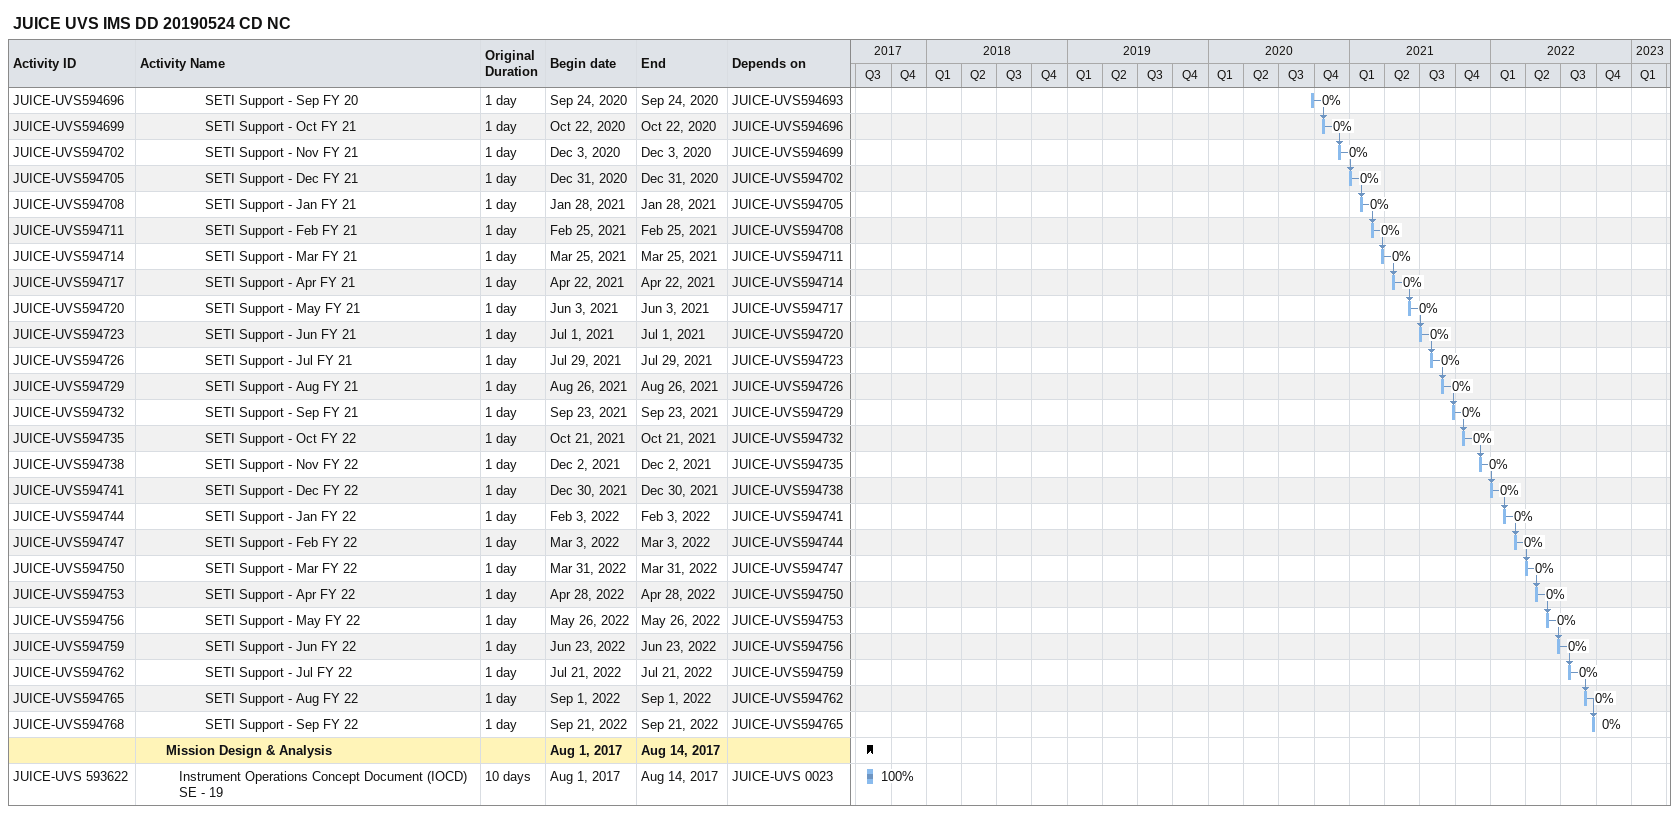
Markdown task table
JUICE UVS IMS DD 20190524 CD NC

| ID | Level | Task | Original duration | Start | Finish | Predecessors | % complete |
|---|---|---|---|---|---|---|---|
| JUICE-UVS594696 | 6 | SETI Support - Sep FY 20 | 1d | 2020-09-24 | 2020-09-24 | JUICE-UVS594693 | 0 |
| JUICE-UVS594699 | 6 | SETI Support - Oct FY 21 | 1d | 2020-10-22 | 2020-10-22 | JUICE-UVS594696 | 0 |
| JUICE-UVS594702 | 6 | SETI Support - Nov FY 21 | 1d | 2020-12-03 | 2020-12-03 | JUICE-UVS594699 | 0 |
| JUICE-UVS594705 | 6 | SETI Support - Dec FY 21 | 1d | 2020-12-31 | 2020-12-31 | JUICE-UVS594702 | 0 |
| JUICE-UVS594708 | 6 | SETI Support - Jan FY 21 | 1d | 2021-01-28 | 2021-01-28 | JUICE-UVS594705 | 0 |
| JUICE-UVS594711 | 6 | SETI Support - Feb FY 21 | 1d | 2021-02-25 | 2021-02-25 | JUICE-UVS594708 | 0 |
| JUICE-UVS594714 | 6 | SETI Support - Mar FY 21 | 1d | 2021-03-25 | 2021-03-25 | JUICE-UVS594711 | 0 |
| JUICE-UVS594717 | 6 | SETI Support - Apr FY 21 | 1d | 2021-04-22 | 2021-04-22 | JUICE-UVS594714 | 0 |
| JUICE-UVS594720 | 6 | SETI Support - May FY 21 | 1d | 2021-06-03 | 2021-06-03 | JUICE-UVS594717 | 0 |
| JUICE-UVS594723 | 6 | SETI Support - Jun FY 21 | 1d | 2021-07-01 | 2021-07-01 | JUICE-UVS594720 | 0 |
| JUICE-UVS594726 | 6 | SETI Support - Jul FY 21 | 1d | 2021-07-29 | 2021-07-29 | JUICE-UVS594723 | 0 |
| JUICE-UVS594729 | 6 | SETI Support - Aug FY 21 | 1d | 2021-08-26 | 2021-08-26 | JUICE-UVS594726 | 0 |
| JUICE-UVS594732 | 6 | SETI Support - Sep FY 21 | 1d | 2021-09-23 | 2021-09-23 | JUICE-UVS594729 | 0 |
| JUICE-UVS594735 | 6 | SETI Support - Oct FY 22 | 1d | 2021-10-21 | 2021-10-21 | JUICE-UVS594732 | 0 |
| JUICE-UVS594738 | 6 | SETI Support - Nov FY 22 | 1d | 2021-12-02 | 2021-12-02 | JUICE-UVS594735 | 0 |
| JUICE-UVS594741 | 6 | SETI Support - Dec FY 22 | 1d | 2021-12-30 | 2021-12-30 | JUICE-UVS594738 | 0 |
| JUICE-UVS594744 | 6 | SETI Support - Jan FY 22 | 1d | 2022-02-03 | 2022-02-03 | JUICE-UVS594741 | 0 |
| JUICE-UVS594747 | 6 | SETI Support - Feb FY 22 | 1d | 2022-03-03 | 2022-03-03 | JUICE-UVS594744 | 0 |
| JUICE-UVS594750 | 6 | SETI Support - Mar FY 22 | 1d | 2022-03-31 | 2022-03-31 | JUICE-UVS594747 | 0 |
| JUICE-UVS594753 | 6 | SETI Support - Apr FY 22 | 1d | 2022-04-28 | 2022-04-28 | JUICE-UVS594750 | 0 |
| JUICE-UVS594756 | 6 | SETI Support - May FY 22 | 1d | 2022-05-26 | 2022-05-26 | JUICE-UVS594753 | 0 |
| JUICE-UVS594759 | 6 | SETI Support - Jun FY 22 | 1d | 2022-06-23 | 2022-06-23 | JUICE-UVS594756 | 0 |
| JUICE-UVS594762 | 6 | SETI Support - Jul FY 22 | 1d | 2022-07-21 | 2022-07-21 | JUICE-UVS594759 | 0 |
| JUICE-UVS594765 | 6 | SETI Support - Aug FY 22 | 1d | 2022-09-01 | 2022-09-01 | JUICE-UVS594762 | 0 |
| JUICE-UVS594768 | 6 | SETI Support - Sep FY 22 | 1d | 2022-09-21 | 2022-09-21 | JUICE-UVS594765 | 0 |
|  | 3 | **Mission Design & Analysis** |  | 2017-08-01 | 2017-08-14 |  |  |
| JUICE-UVS 593622 | 4 | Instrument Operations Concept Document (IOCD) SE - 19 | 10d | 2017-08-01 | 2017-08-14 | JUICE-UVS 0023 | 100 |
